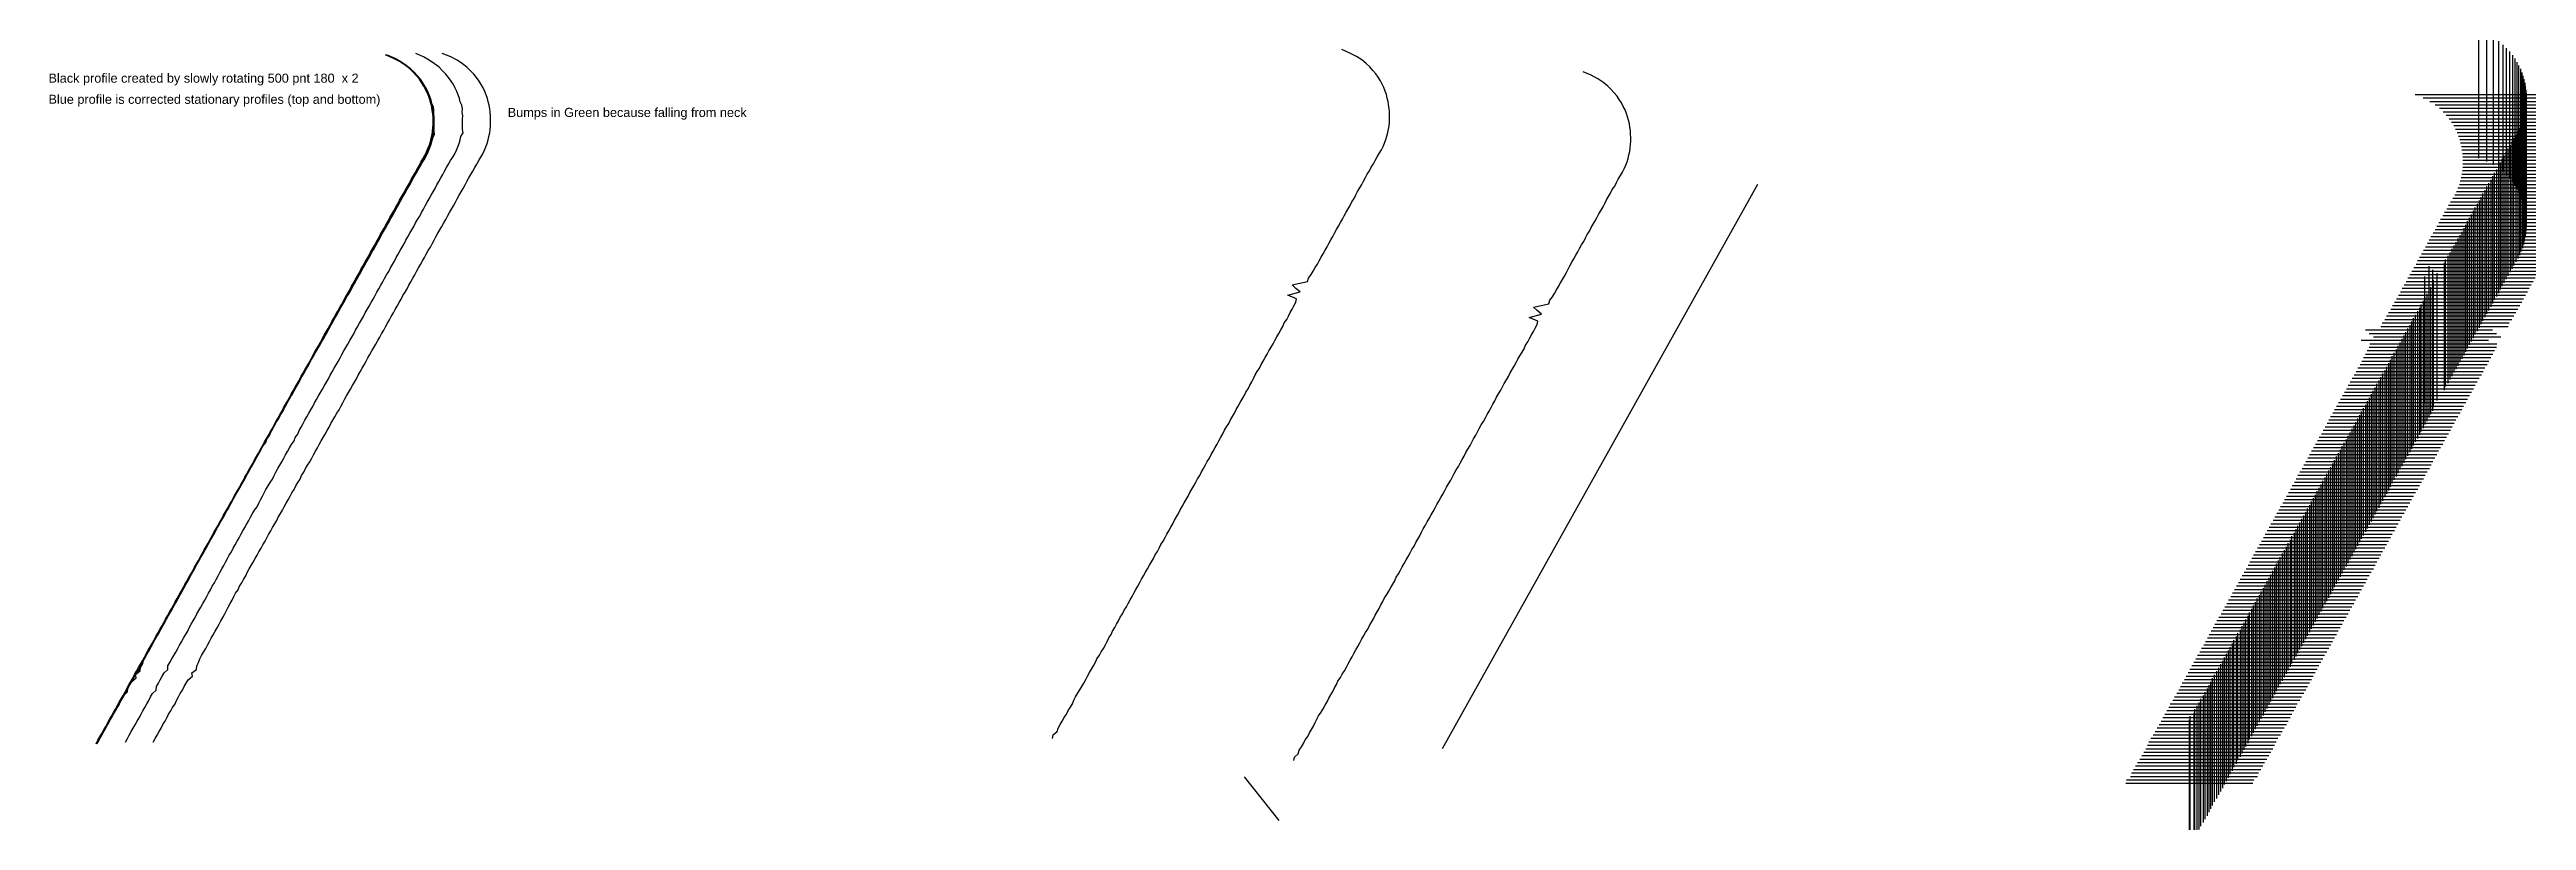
# Model space of a CAD drawing. Header units: inches. Extents: x -0.2 to 38.8, y 13 to 25.1.
import ezdxf

# ---------------------------------------------------------------- set-up
doc = ezdxf.new("R2010")
doc.units = ezdxf.units.IN
doc.header["$MEASUREMENT"] = 0
doc.header["$PDMODE"] = 2
doc.styles.get("Standard").update_dxf_attribs({"font": 'ARIAL.TTF'})

msp = doc.modelspace()

# ---------------------------------------------------------------- linework, layer by layer
at = {"color": 5}
for p, q in [((5.199, 24.992), (5.07, 25.046)), ((5.302, 24.937), (5.199, 24.992)), ((5.385, 24.883), (5.302, 24.937)), ((5.454, 24.828), (5.385, 24.883)), ((5.51, 24.774), (5.454, 24.828)), ((5.558, 24.72), (5.51, 24.774)), ((5.606, 24.665), (5.558, 24.72)), ((5.641, 24.611), (5.606, 24.665)), ((5.677, 24.556), (5.641, 24.611)), ((5.704, 24.502), (5.677, 24.556)), ((5.732, 24.447), (5.704, 24.502)), ((5.754, 24.393), (5.732, 24.447)), ((5.772, 24.339), (5.754, 24.393)), ((5.785, 24.284), (5.772, 24.339)), ((5.799, 24.23), (5.785, 24.284)), ((5.806, 24.175), (5.799, 24.23)), ((5.816, 24.121), (5.806, 24.175)), ((5.793, 23.74), (5.807, 23.794)), ((5.807, 23.794), (5.813, 23.849)), ((5.813, 23.849), (5.819, 23.903)), ((5.82, 24.066), (5.816, 24.121)), ((5.819, 23.903), (5.82, 23.957)), ((5.822, 24.012), (5.82, 24.066)), ((5.82, 23.957), (5.822, 24.012)), ((5.63, 23.359), (5.661, 23.413)), ((5.661, 23.413), (5.693, 23.468)), ((5.693, 23.468), (5.719, 23.522)), ((5.719, 23.522), (5.741, 23.576)), ((5.741, 23.576), (5.766, 23.631)), ((5.766, 23.631), (5.78, 23.685)), ((5.78, 23.685), (5.793, 23.74)), ((5.417, 22.978), (5.448, 23.032)), ((5.448, 23.032), (5.478, 23.086)), ((5.478, 23.086), (5.509, 23.141)), ((5.509, 23.141), (5.539, 23.195)), ((5.539, 23.195), (5.569, 23.25)), ((5.569, 23.25), (5.6, 23.304)), ((5.6, 23.304), (5.63, 23.359)), ((26.657, 23.007), (21.697, 14.133)), ((5.204, 22.596), (5.235, 22.651)), ((5.235, 22.651), (5.265, 22.705)), ((5.265, 22.705), (5.295, 22.76)), ((5.295, 22.76), (5.326, 22.814)), ((5.326, 22.814), (5.356, 22.869)), ((5.356, 22.869), (5.387, 22.923)), ((5.387, 22.923), (5.417, 22.978)), ((4.961, 22.161), (4.991, 22.215)), ((4.991, 22.215), (5.022, 22.27)), ((5.022, 22.27), (5.052, 22.324)), ((5.052, 22.324), (5.082, 22.379)), ((5.082, 22.379), (5.113, 22.433)), ((5.113, 22.433), (5.143, 22.488)), ((5.143, 22.488), (5.174, 22.542)), ((5.174, 22.542), (5.204, 22.596)), ((4.748, 21.78), (4.778, 21.834)), ((4.778, 21.834), (4.809, 21.889)), ((4.809, 21.889), (4.839, 21.943)), ((4.839, 21.943), (4.869, 21.998)), ((4.869, 21.998), (4.9, 22.052)), ((4.9, 22.052), (4.93, 22.107)), ((4.93, 22.107), (4.961, 22.161)), ((4.535, 21.399), (4.565, 21.453)), ((4.565, 21.453), (4.596, 21.508)), ((4.596, 21.508), (4.626, 21.562)), ((4.626, 21.562), (4.656, 21.617)), ((4.656, 21.617), (4.687, 21.671)), ((4.687, 21.671), (4.717, 21.726)), ((4.717, 21.726), (4.748, 21.78)), ((4.322, 21.018), (4.352, 21.072)), ((4.352, 21.072), (4.383, 21.127)), ((4.383, 21.127), (4.413, 21.181)), ((4.413, 21.181), (4.443, 21.236)), ((4.443, 21.236), (4.474, 21.29)), ((4.474, 21.29), (4.504, 21.344)), ((4.504, 21.344), (4.535, 21.399)), ((4.109, 20.637), (4.139, 20.691)), ((4.139, 20.691), (4.17, 20.746)), ((4.17, 20.746), (4.2, 20.8)), ((4.2, 20.8), (4.23, 20.855)), ((4.23, 20.855), (4.261, 20.909)), ((4.261, 20.909), (4.291, 20.963)), ((4.291, 20.963), (4.322, 21.018)), ((3.896, 20.256), (3.926, 20.31)), ((3.926, 20.31), (3.957, 20.365)), ((3.957, 20.365), (3.987, 20.419)), ((3.987, 20.419), (4.017, 20.473)), ((4.017, 20.473), (4.048, 20.528)), ((4.048, 20.528), (4.078, 20.582)), ((4.078, 20.582), (4.109, 20.637)), ((3.683, 19.875), (3.713, 19.929)), ((3.713, 19.929), (3.743, 19.983)), ((3.743, 19.983), (3.774, 20.038)), ((3.774, 20.038), (3.804, 20.092)), ((3.804, 20.092), (3.835, 20.147)), ((3.835, 20.147), (3.865, 20.201)), ((3.865, 20.201), (3.896, 20.256)), ((3.439, 19.439), (3.47, 19.494)), ((3.47, 19.494), (3.5, 19.548)), ((3.5, 19.548), (3.53, 19.602)), ((3.53, 19.602), (3.561, 19.657)), ((3.561, 19.657), (3.591, 19.711)), ((3.591, 19.711), (3.622, 19.766)), ((3.622, 19.766), (3.652, 19.82)), ((3.652, 19.82), (3.683, 19.875)), ((3.226, 19.058), (3.257, 19.113)), ((3.257, 19.113), (3.287, 19.167)), ((3.287, 19.167), (3.317, 19.221)), ((3.317, 19.221), (3.348, 19.276)), ((3.348, 19.276), (3.378, 19.33)), ((3.378, 19.33), (3.409, 19.385)), ((3.409, 19.385), (3.439, 19.439)), ((3.013, 18.677), (3.044, 18.731)), ((3.044, 18.731), (3.074, 18.786)), ((3.074, 18.786), (3.104, 18.84)), ((3.104, 18.84), (3.135, 18.895)), ((3.135, 18.895), (3.165, 18.949)), ((3.165, 18.949), (3.196, 19.004)), ((3.196, 19.004), (3.226, 19.058)), ((2.8, 18.296), (2.831, 18.35)), ((2.831, 18.35), (2.861, 18.405)), ((2.861, 18.405), (2.891, 18.459)), ((2.891, 18.459), (2.922, 18.514)), ((2.922, 18.514), (2.952, 18.568)), ((2.952, 18.568), (2.983, 18.623)), ((2.983, 18.623), (3.013, 18.677)), ((2.587, 17.915), (2.618, 17.969)), ((2.618, 17.969), (2.648, 18.024)), ((2.648, 18.024), (2.678, 18.078)), ((2.678, 18.078), (2.709, 18.133)), ((2.709, 18.133), (2.739, 18.187)), ((2.739, 18.187), (2.77, 18.241)), ((2.77, 18.241), (2.8, 18.296)), ((2.374, 17.534), (2.405, 17.588)), ((2.405, 17.588), (2.435, 17.643)), ((2.435, 17.643), (2.465, 17.697)), ((2.465, 17.697), (2.496, 17.752)), ((2.496, 17.752), (2.526, 17.806)), ((2.526, 17.806), (2.557, 17.86)), ((2.557, 17.86), (2.587, 17.915)), ((2.131, 17.098), (2.161, 17.153)), ((2.161, 17.153), (2.191, 17.207)), ((2.191, 17.207), (2.222, 17.262)), ((2.222, 17.262), (2.252, 17.316)), ((2.252, 17.316), (2.283, 17.37)), ((2.283, 17.37), (2.313, 17.425)), ((2.313, 17.425), (2.344, 17.479)), ((2.344, 17.479), (2.374, 17.534)), ((1.918, 16.717), (1.948, 16.772)), ((1.948, 16.772), (1.978, 16.826)), ((1.978, 16.826), (2.009, 16.881)), ((2.009, 16.881), (2.039, 16.935)), ((2.039, 16.935), (2.07, 16.989)), ((2.07, 16.989), (2.1, 17.044)), ((2.1, 17.044), (2.131, 17.098)), ((1.705, 16.336), (1.735, 16.391)), ((1.735, 16.391), (1.765, 16.445)), ((1.765, 16.445), (1.796, 16.499)), ((1.796, 16.499), (1.826, 16.554)), ((1.826, 16.554), (1.857, 16.608)), ((1.857, 16.608), (1.887, 16.663)), ((1.887, 16.663), (1.918, 16.717)), ((1.492, 15.955), (1.522, 16.01)), ((1.522, 16.01), (1.552, 16.064)), ((1.552, 16.064), (1.583, 16.118)), ((1.583, 16.118), (1.613, 16.173)), ((1.613, 16.173), (1.644, 16.227)), ((1.644, 16.227), (1.674, 16.282)), ((1.674, 16.282), (1.705, 16.336)), ((1.279, 15.574), (1.309, 15.628)), ((1.309, 15.628), (1.339, 15.683)), ((1.339, 15.683), (1.37, 15.737)), ((1.37, 15.737), (1.4, 15.792)), ((1.4, 15.792), (1.431, 15.846)), ((1.431, 15.846), (1.461, 15.901)), ((1.461, 15.901), (1.492, 15.955)), ((1.066, 15.193), (1.096, 15.247)), ((1.096, 15.247), (1.126, 15.302)), ((1.126, 15.302), (1.157, 15.356)), ((1.157, 15.356), (1.187, 15.411)), ((1.187, 15.411), (1.218, 15.465)), ((1.218, 15.465), (1.248, 15.52)), ((1.248, 15.52), (1.279, 15.574)), ((0.822, 14.758), (0.853, 14.812)), ((0.853, 14.812), (0.883, 14.866)), ((0.883, 14.866), (0.913, 14.921)), ((0.913, 14.921), (0.944, 14.975)), ((0.944, 14.975), (0.974, 15.03)), ((0.974, 15.03), (1.005, 15.084)), ((1.005, 15.084), (1.035, 15.139)), ((1.035, 15.139), (1.066, 15.193)), ((0.609, 14.376), (0.639, 14.431)), ((0.639, 14.431), (0.67, 14.485)), ((0.67, 14.485), (0.7, 14.54)), ((0.7, 14.54), (0.731, 14.594)), ((0.731, 14.594), (0.761, 14.649)), ((0.761, 14.649), (0.792, 14.703)), ((0.792, 14.703), (0.822, 14.758)), ((0.518, 14.213), (0.548, 14.268)), ((0.548, 14.268), (0.579, 14.322)), ((0.579, 14.322), (0.609, 14.376)), ((18.581, 13.692), (19.13, 13.008))]:
    msp.add_line(p, q, dxfattribs=at)
at = {"color": 1}
for points in [[(0.533, 14.216), (0.565, 14.27), (0.594, 14.325), (0.625, 14.379), (0.656, 14.433), (0.685, 14.488), (0.72, 14.542), (0.748, 14.597), (0.776, 14.651), (0.807, 14.705), (0.836, 14.76), (0.878, 14.814), (0.897, 14.869), (0.928, 14.923), (0.958, 14.978), (0.991, 15.032), (1.019, 15.086), (1.048, 15.141), (1.081, 15.195), (1.15, 15.25), (1.141, 15.304), (1.213, 15.358), (1.219, 15.413), (1.247, 15.467), (1.264, 15.522), (1.294, 15.576), (1.325, 15.631), (1.358, 15.685), (1.384, 15.739), (1.416, 15.794), (1.446, 15.848), (1.477, 15.903), (1.507, 15.957), (1.536, 16.011), (1.567, 16.066), (1.597, 16.12), (1.628, 16.175), (1.659, 16.229), (1.686, 16.284), (1.713, 16.338), (1.744, 16.392), (1.775, 16.447), (1.802, 16.501), (1.828, 16.556), (1.867, 16.61), (1.891, 16.664), (1.926, 16.719), (1.954, 16.773), (1.988, 16.828), (2.011, 16.882), (2.044, 16.937), (2.073, 16.991), (2.107, 17.045), (2.134, 17.1), (2.167, 17.154), (2.194, 17.209), (2.232, 17.263), (2.259, 17.317), (2.291, 17.372), (2.317, 17.426), (2.348, 17.481), (2.382, 17.535), (2.409, 17.59), (2.444, 17.644), (2.477, 17.698), (2.499, 17.753), (2.534, 17.807), (2.568, 17.862), (2.594, 17.916), (2.625, 17.971), (2.658, 18.025), (2.688, 18.079), (2.712, 18.134), (2.75, 18.188), (2.778, 18.243), (2.808, 18.297), (2.842, 18.351), (2.867, 18.406), (2.9, 18.46), (2.929, 18.515), (2.961, 18.569), (2.996, 18.624), (3.026, 18.678), (3.056, 18.732), (3.084, 18.787), (3.118, 18.841), (3.145, 18.896), (3.176, 18.95), (3.207, 19.004), (3.239, 19.059), (3.268, 19.113), (3.3, 19.168), (3.325, 19.222), (3.358, 19.277), (3.392, 19.331), (3.421, 19.385), (3.456, 19.44), (3.484, 19.494), (3.516, 19.549), (3.542, 19.603), (3.571, 19.657), (3.607, 19.712), (3.636, 19.766), (3.666, 19.821), (3.699, 19.875), (3.728, 19.93), (3.755, 19.984), (3.787, 20.038), (3.821, 20.093), (3.851, 20.147), (3.882, 20.202), (3.91, 20.256), (3.94, 20.311), (3.973, 20.365), (4.004, 20.419), (4.035, 20.474), (4.067, 20.528), (4.096, 20.583), (4.126, 20.637), (4.159, 20.691), (4.187, 20.746), (4.219, 20.8), (4.25, 20.855), (4.278, 20.909), (4.312, 20.964), (4.34, 21.018), (4.37, 21.072), (4.4, 21.127), (4.431, 21.181), (4.461, 21.236), (4.495, 21.29), (4.525, 21.344), (4.556, 21.399), (4.584, 21.453), (4.617, 21.508), (4.646, 21.562), (4.676, 21.617), (4.708, 21.671), (4.739, 21.725), (4.768, 21.78), (4.799, 21.834), (4.829, 21.889), (4.86, 21.943), (4.893, 21.997), (4.92, 22.052), (4.95, 22.106), (4.981, 22.161), (5.011, 22.215), (5.041, 22.27), (5.073, 22.324), (5.104, 22.378), (5.134, 22.433), (5.163, 22.487), (5.196, 22.542), (5.225, 22.596), (5.256, 22.651), (5.289, 22.705), (5.316, 22.759), (5.347, 22.814), (5.377, 22.868), (5.41, 22.923), (5.439, 22.977), (5.469, 23.031), (5.499, 23.086), (5.531, 23.14), (5.56, 23.195), (5.591, 23.249), (5.621, 23.304), (5.654, 23.358), (5.69, 23.412), (5.718, 23.467), (5.744, 23.521), (5.766, 23.576), (5.787, 23.63), (5.802, 23.684), (5.815, 23.739), (5.826, 23.793), (5.834, 23.848), (5.838, 23.902), (5.84, 23.957), (5.84, 24.011), (5.839, 24.065), (5.834, 24.12), (5.828, 24.174), (5.817, 24.229), (5.804, 24.283), (5.789, 24.337), (5.77, 24.392), (5.748, 24.446), (5.722, 24.501), (5.692, 24.555), (5.658, 24.61), (5.621, 24.664), (5.574, 24.718), (5.524, 24.773), (5.464, 24.827), (5.396, 24.882), (5.313, 24.936), (5.213, 24.991), (5.079, 25.045)], [(1.419, 14.241), (1.451, 14.296), (1.48, 14.35), (1.511, 14.405), (1.541, 14.459), (1.57, 14.514), (1.606, 14.568), (1.634, 14.622), (1.661, 14.677), (1.693, 14.731), (1.722, 14.786), (1.764, 14.84), (1.782, 14.895), (1.814, 14.949), (1.844, 15.003), (1.877, 15.058), (1.904, 15.112), (1.934, 15.167), (1.967, 15.221), (2.036, 15.275), (2.027, 15.33), (2.098, 15.384), (2.105, 15.439), (2.133, 15.493), (2.149, 15.548), (2.18, 15.602), (2.211, 15.656), (2.244, 15.711), (2.27, 15.765), (2.302, 15.82), (2.332, 15.874), (2.363, 15.928), (2.392, 15.983), (2.422, 16.037), (2.453, 16.092), (2.483, 16.146), (2.514, 16.201), (2.544, 16.255), (2.571, 16.309), (2.599, 16.364), (2.63, 16.418), (2.661, 16.473), (2.688, 16.527), (2.714, 16.581), (2.752, 16.636), (2.776, 16.69), (2.812, 16.745), (2.84, 16.799), (2.874, 16.854), (2.897, 16.908), (2.93, 16.962), (2.959, 17.017), (2.993, 17.071), (3.02, 17.126), (3.052, 17.18), (3.08, 17.234), (3.118, 17.289), (3.145, 17.343), (3.177, 17.398), (3.203, 17.452), (3.234, 17.507), (3.268, 17.561), (3.295, 17.615), (3.33, 17.67), (3.362, 17.724), (3.384, 17.779), (3.42, 17.833), (3.453, 17.888), (3.48, 17.942), (3.511, 17.996), (3.543, 18.051), (3.573, 18.105), (3.598, 18.16), (3.635, 18.214), (3.664, 18.268), (3.694, 18.323), (3.728, 18.377), (3.753, 18.432), (3.786, 18.486), (3.814, 18.541), (3.847, 18.595), (3.882, 18.649), (3.912, 18.704), (3.942, 18.758), (3.969, 18.813), (4.004, 18.867), (4.031, 18.921), (4.061, 18.976), (4.093, 19.03), (4.125, 19.085), (4.154, 19.139), (4.186, 19.194), (4.211, 19.248), (4.244, 19.302), (4.278, 19.357), (4.307, 19.411), (4.342, 19.466), (4.37, 19.52), (4.401, 19.574), (4.428, 19.629), (4.457, 19.683), (4.493, 19.738), (4.522, 19.792), (4.552, 19.847), (4.585, 19.901), (4.614, 19.955), (4.641, 20.01), (4.672, 20.064), (4.706, 20.119), (4.737, 20.173), (4.768, 20.228), (4.796, 20.282), (4.826, 20.336), (4.859, 20.391), (4.889, 20.445), (4.921, 20.5), (4.952, 20.554), (4.982, 20.608), (5.012, 20.663), (5.044, 20.717), (5.073, 20.772), (5.105, 20.826), (5.136, 20.881), (5.164, 20.935), (5.198, 20.989), (5.226, 21.044), (5.255, 21.098), (5.286, 21.153), (5.317, 21.207), (5.346, 21.261), (5.381, 21.316), (5.411, 21.37), (5.442, 21.425), (5.47, 21.479), (5.503, 21.534), (5.532, 21.588), (5.562, 21.642), (5.594, 21.697), (5.624, 21.751), (5.653, 21.806), (5.685, 21.86), (5.714, 21.914), (5.745, 21.969), (5.778, 22.023), (5.806, 22.078), (5.836, 22.132), (5.867, 22.187), (5.897, 22.241), (5.927, 22.295), (5.959, 22.35), (5.99, 22.404), (6.02, 22.459), (6.049, 22.513), (6.081, 22.568), (6.111, 22.622), (6.142, 22.676), (6.174, 22.731), (6.202, 22.785), (6.232, 22.84), (6.263, 22.894), (6.295, 22.948), (6.325, 23.003), (6.354, 23.057), (6.385, 23.112), (6.417, 23.166), (6.446, 23.221), (6.477, 23.275), (6.507, 23.329), (6.54, 23.384), (6.575, 23.438), (6.604, 23.493), (6.63, 23.547), (6.652, 23.601), (6.673, 23.656), (6.688, 23.71), (6.701, 23.765), (6.712, 23.819), (6.72, 23.874), (6.724, 23.928), (6.726, 23.982), (6.726, 24.037), (6.725, 24.091), (6.72, 24.146), (6.714, 24.2), (6.703, 24.254), (6.69, 24.309), (6.675, 24.363), (6.656, 24.418), (6.634, 24.472), (6.607, 24.527), (6.578, 24.581), (6.544, 24.635), (6.506, 24.69), (6.46, 24.744), (6.41, 24.799), (6.35, 24.853), (6.282, 24.908), (6.198, 24.962), (6.098, 25.016), (5.965, 25.071)]]:
    msp.add_lwpolyline(points, dxfattribs=at)
at = {"color": 7}
msp.add_lwpolyline([(0.533, 14.213), (0.563, 14.267), (0.593, 14.322), (0.624, 14.376), (0.654, 14.431), (0.684, 14.485), (0.715, 14.54), (0.745, 14.594), (0.776, 14.648), (0.806, 14.703), (0.836, 14.757), (0.866, 14.812), (0.897, 14.866), (0.927, 14.921), (0.959, 14.975), (0.988, 15.029), (1.019, 15.084), (1.049, 15.138), (1.079, 15.193), (1.109, 15.247), (1.14, 15.302), (1.17, 15.356), (1.2, 15.41), (1.23, 15.465), (1.262, 15.519), (1.292, 15.574), (1.323, 15.628), (1.353, 15.683), (1.383, 15.737), (1.413, 15.791), (1.443, 15.846), (1.473, 15.9), (1.504, 15.955), (1.534, 16.009), (1.566, 16.064), (1.594, 16.118), (1.626, 16.173), (1.655, 16.227), (1.687, 16.281), (1.718, 16.336), (1.748, 16.39), (1.779, 16.445), (1.809, 16.499), (1.84, 16.554), (1.869, 16.608), (1.899, 16.662), (1.931, 16.717), (1.96, 16.771), (1.991, 16.826), (2.021, 16.88), (2.052, 16.935), (2.082, 16.989), (2.111, 17.043), (2.142, 17.098), (2.173, 17.152), (2.203, 17.207), (2.233, 17.261), (2.265, 17.316), (2.294, 17.37), (2.324, 17.424), (2.356, 17.479), (2.389, 17.533), (2.416, 17.588), (2.445, 17.642), (2.477, 17.697), (2.507, 17.751), (2.538, 17.805), (2.567, 17.86), (2.597, 17.914), (2.627, 17.969), (2.658, 18.023), (2.688, 18.078), (2.719, 18.132), (2.749, 18.186), (2.78, 18.241), (2.811, 18.295), (2.842, 18.35), (2.87, 18.404), (2.902, 18.459), (2.933, 18.513), (2.961, 18.568), (2.994, 18.622), (3.024, 18.676), (3.054, 18.731), (3.084, 18.785), (3.115, 18.84), (3.144, 18.894), (3.175, 18.949), (3.205, 19.003), (3.236, 19.057), (3.266, 19.112), (3.296, 19.166), (3.327, 19.221), (3.358, 19.275), (3.388, 19.33), (3.417, 19.384), (3.449, 19.438), (3.479, 19.493), (3.51, 19.547), (3.539, 19.602), (3.571, 19.656), (3.6, 19.711), (3.631, 19.765), (3.662, 19.819), (3.693, 19.874), (3.722, 19.928), (3.752, 19.983), (3.783, 20.037), (3.813, 20.092), (3.843, 20.146), (3.873, 20.2), (3.904, 20.255), (3.933, 20.309), (3.964, 20.364), (3.996, 20.418), (4.024, 20.473), (4.058, 20.527), (4.087, 20.581), (4.119, 20.636), (4.148, 20.69), (4.178, 20.745), (4.21, 20.799), (4.238, 20.854), (4.269, 20.908), (4.299, 20.963), (4.329, 21.017), (4.36, 21.071), (4.391, 21.126), (4.422, 21.18), (4.453, 21.235), (4.483, 21.289), (4.514, 21.344), (4.544, 21.398), (4.575, 21.452), (4.604, 21.507), (4.634, 21.561), (4.665, 21.616), (4.695, 21.67), (4.726, 21.725), (4.756, 21.779), (4.788, 21.833), (4.817, 21.888), (4.847, 21.942), (4.878, 21.997), (4.909, 22.051), (4.938, 22.106), (4.97, 22.16), (5.001, 22.214), (5.031, 22.269), (5.06, 22.323), (5.09, 22.378), (5.122, 22.432), (5.152, 22.487), (5.182, 22.541), (5.213, 22.595), (5.242, 22.65), (5.274, 22.704), (5.304, 22.759), (5.335, 22.813), (5.365, 22.868), (5.396, 22.922), (5.426, 22.977), (5.455, 23.031), (5.487, 23.085), (5.518, 23.14), (5.546, 23.194), (5.577, 23.249), (5.608, 23.303), (5.64, 23.358), (5.674, 23.412), (5.705, 23.466), (5.732, 23.521), (5.756, 23.575), (5.775, 23.63), (5.792, 23.684), (5.805, 23.739), (5.816, 23.793), (5.823, 23.847), (5.827, 23.902), (5.83, 23.956), (5.831, 24.011), (5.829, 24.065), (5.825, 24.12), (5.818, 24.174), (5.808, 24.228), (5.796, 24.283), (5.78, 24.337), (5.761, 24.392), (5.74, 24.446), (5.716, 24.501), (5.685, 24.555), (5.652, 24.609), (5.619, 24.664), (5.569, 24.718), (5.519, 24.773), (5.465, 24.827), (5.394, 24.882), (5.315, 24.936), (5.215, 24.99), (5.092, 25.045)], dxfattribs=at)
at = {"color": 3}
for points in [[(0.535, 14.216), (0.565, 14.27), (0.595, 14.325), (0.625, 14.379), (0.656, 14.433), (0.687, 14.488), (0.717, 14.542), (0.747, 14.597), (0.778, 14.651), (0.808, 14.705), (0.838, 14.76), (0.868, 14.814), (0.899, 14.869), (0.929, 14.923), (0.959, 14.978), (1.015, 15.032), (1.021, 15.086), (1.051, 15.141), (1.081, 15.195), (1.112, 15.25), (1.142, 15.304), (1.2, 15.358), (1.202, 15.413), (1.232, 15.467), (1.262, 15.522), (1.294, 15.576), (1.324, 15.631), (1.356, 15.685), (1.385, 15.739), (1.416, 15.794), (1.446, 15.848), (1.476, 15.903), (1.513, 15.957), (1.536, 16.011), (1.569, 16.066), (1.599, 16.12), (1.629, 16.175), (1.658, 16.229), (1.689, 16.284), (1.72, 16.338), (1.749, 16.392), (1.782, 16.447), (1.812, 16.501), (1.841, 16.556), (1.873, 16.61), (1.901, 16.664), (1.933, 16.719), (1.961, 16.773), (1.994, 16.828), (2.018, 16.882), (2.05, 16.937), (2.08, 16.991), (2.109, 17.045), (2.14, 17.1), (2.167, 17.154), (2.203, 17.209), (2.229, 17.263), (2.26, 17.317), (2.294, 17.372), (2.325, 17.426), (2.35, 17.481), (2.381, 17.535), (2.413, 17.59), (2.442, 17.644), (2.472, 17.698), (2.504, 17.753), (2.533, 17.807), (2.564, 17.862), (2.604, 17.916), (2.631, 17.971), (2.657, 18.025), (2.688, 18.079), (2.718, 18.134), (2.744, 18.188), (2.778, 18.243), (2.81, 18.297), (2.846, 18.351), (2.874, 18.406), (2.898, 18.46), (2.929, 18.515), (2.963, 18.569), (2.994, 18.624), (3.025, 18.678), (3.053, 18.732), (3.083, 18.787), (3.113, 18.841), (3.145, 18.896), (3.188, 18.95), (3.206, 19.004), (3.248, 19.059), (3.266, 19.113), (3.296, 19.168), (3.329, 19.222), (3.357, 19.277), (3.389, 19.331), (3.42, 19.385), (3.45, 19.44), (3.481, 19.494), (3.51, 19.549), (3.539, 19.603), (3.571, 19.657), (3.601, 19.712), (3.632, 19.766), (3.665, 19.821), (3.695, 19.875), (3.726, 19.93), (3.755, 19.984), (3.787, 20.038), (3.817, 20.093), (3.85, 20.147), (3.881, 20.202), (3.909, 20.256), (3.939, 20.311), (3.97, 20.365), (4.001, 20.419), (4.032, 20.474), (4.061, 20.528), (4.094, 20.583), (4.124, 20.637), (4.154, 20.691), (4.183, 20.746), (4.214, 20.8), (4.246, 20.855), (4.278, 20.909), (4.307, 20.964), (4.338, 21.018), (4.366, 21.072), (4.399, 21.127), (4.43, 21.181), (4.461, 21.236), (4.49, 21.29), (4.521, 21.344), (4.551, 21.399), (4.581, 21.453), (4.612, 21.508), (4.642, 21.562), (4.678, 21.617), (4.703, 21.671), (4.735, 21.725), (4.764, 21.78), (4.795, 21.834), (4.826, 21.889), (4.855, 21.943), (4.885, 21.997), (4.917, 22.052), (4.946, 22.106), (4.977, 22.161), (5.007, 22.215), (5.038, 22.27), (5.069, 22.324), (5.099, 22.378), (5.13, 22.433), (5.164, 22.487), (5.192, 22.542), (5.222, 22.596), (5.252, 22.651), (5.282, 22.705), (5.314, 22.759), (5.345, 22.814), (5.374, 22.868), (5.404, 22.923), (5.435, 22.977), (5.465, 23.031), (5.496, 23.086), (5.528, 23.14), (5.555, 23.195), (5.586, 23.249), (5.617, 23.304), (5.648, 23.358), (5.683, 23.412), (5.715, 23.467), (5.74, 23.521), (5.764, 23.576), (5.784, 23.63), (5.8, 23.684), (5.812, 23.739), (5.844, 23.793), (5.836, 23.848), (5.834, 23.902), (5.837, 23.957), (5.837, 24.011), (5.839, 24.065), (5.833, 24.12), (5.835, 24.174), (5.827, 24.229), (5.801, 24.283), (5.787, 24.337), (5.767, 24.392), (5.745, 24.446), (5.719, 24.501), (5.694, 24.555), (5.656, 24.61), (5.617, 24.664), (5.575, 24.718), (5.523, 24.773), (5.468, 24.827), (5.395, 24.882), (5.314, 24.936), (5.223, 24.991), (5.105, 25.045)], [(0.983, 14.241), (1.012, 14.296), (1.042, 14.35), (1.073, 14.405), (1.104, 14.459), (1.135, 14.513), (1.165, 14.568), (1.195, 14.622), (1.226, 14.677), (1.256, 14.731), (1.286, 14.786), (1.316, 14.84), (1.347, 14.894), (1.377, 14.949), (1.407, 15.003), (1.463, 15.058), (1.469, 15.112), (1.499, 15.166), (1.529, 15.221), (1.56, 15.275), (1.59, 15.33), (1.647, 15.384), (1.65, 15.439), (1.68, 15.493), (1.71, 15.547), (1.742, 15.602), (1.772, 15.656), (1.804, 15.711), (1.833, 15.765), (1.864, 15.819), (1.894, 15.874), (1.924, 15.928), (1.961, 15.983), (1.983, 16.037), (2.017, 16.092), (2.047, 16.146), (2.077, 16.2), (2.106, 16.255), (2.137, 16.309), (2.167, 16.364), (2.197, 16.418), (2.229, 16.472), (2.26, 16.527), (2.288, 16.581), (2.32, 16.636), (2.348, 16.69), (2.381, 16.745), (2.409, 16.799), (2.442, 16.853), (2.465, 16.908), (2.498, 16.962), (2.528, 17.017), (2.557, 17.071), (2.588, 17.125), (2.615, 17.18), (2.651, 17.234), (2.677, 17.289), (2.708, 17.343), (2.741, 17.398), (2.772, 17.452), (2.798, 17.506), (2.828, 17.561), (2.861, 17.615), (2.89, 17.67), (2.92, 17.724), (2.951, 17.779), (2.981, 17.833), (3.012, 17.887), (3.052, 17.942), (3.078, 17.996), (3.104, 18.051), (3.135, 18.105), (3.166, 18.159), (3.192, 18.214), (3.226, 18.268), (3.258, 18.323), (3.294, 18.377), (3.322, 18.432), (3.346, 18.486), (3.377, 18.54), (3.411, 18.595), (3.442, 18.649), (3.473, 18.704), (3.501, 18.758), (3.531, 18.812), (3.561, 18.867), (3.593, 18.921), (3.636, 18.976), (3.653, 19.03), (3.695, 19.085), (3.714, 19.139), (3.744, 19.193), (3.777, 19.248), (3.805, 19.302), (3.836, 19.357), (3.868, 19.411), (3.898, 19.465), (3.929, 19.52), (3.958, 19.574), (3.987, 19.629), (4.018, 19.683), (4.049, 19.738), (4.08, 19.792), (4.113, 19.846), (4.143, 19.901), (4.174, 19.955), (4.203, 20.01), (4.235, 20.064), (4.264, 20.119), (4.298, 20.173), (4.329, 20.227), (4.357, 20.282), (4.386, 20.336), (4.418, 20.391), (4.449, 20.445), (4.48, 20.499), (4.509, 20.554), (4.542, 20.608), (4.572, 20.663), (4.601, 20.717), (4.631, 20.772), (4.662, 20.826), (4.693, 20.88), (4.725, 20.935), (4.755, 20.989), (4.786, 21.044), (4.814, 21.098), (4.846, 21.152), (4.878, 21.207), (4.909, 21.261), (4.938, 21.316), (4.969, 21.37), (4.999, 21.425), (5.029, 21.479), (5.059, 21.533), (5.09, 21.588), (5.126, 21.642), (5.151, 21.697), (5.183, 21.751), (5.212, 21.805), (5.242, 21.86), (5.273, 21.914), (5.303, 21.969), (5.333, 22.023), (5.365, 22.078), (5.394, 22.132), (5.425, 22.186), (5.455, 22.241), (5.486, 22.295), (5.517, 22.35), (5.547, 22.404), (5.578, 22.459), (5.611, 22.513), (5.64, 22.567), (5.67, 22.622), (5.699, 22.676), (5.73, 22.731), (5.762, 22.785), (5.792, 22.839), (5.822, 22.894), (5.852, 22.948), (5.882, 23.003), (5.912, 23.057), (5.944, 23.112), (5.976, 23.166), (6.003, 23.22), (6.034, 23.275), (6.065, 23.329), (6.096, 23.384), (6.131, 23.438), (6.162, 23.492), (6.188, 23.547), (6.212, 23.601), (6.232, 23.656), (6.248, 23.71), (6.259, 23.765), (6.292, 23.819), (6.284, 23.873), (6.282, 23.928), (6.285, 23.982), (6.285, 24.037), (6.287, 24.091), (6.281, 24.145), (6.283, 24.2), (6.275, 24.254), (6.249, 24.309), (6.235, 24.363), (6.215, 24.418), (6.193, 24.472), (6.167, 24.526), (6.142, 24.581), (6.104, 24.635), (6.065, 24.69), (6.023, 24.744), (5.971, 24.799), (5.916, 24.853), (5.843, 24.907), (5.761, 24.962), (5.67, 25.016), (5.552, 25.071)], [(15.567, 14.298), (15.579, 14.353), (15.639, 14.407), (15.654, 14.461), (15.688, 14.516), (15.721, 14.57), (15.749, 14.625), (15.787, 14.679), (15.816, 14.734), (15.849, 14.788), (15.88, 14.842), (15.905, 14.897), (15.93, 14.951), (15.959, 15.006), (15.999, 15.06), (16.028, 15.115), (16.059, 15.169), (16.092, 15.223), (16.12, 15.278), (16.151, 15.332), (16.18, 15.387), (16.21, 15.441), (16.242, 15.496), (16.263, 15.55), (16.305, 15.605), (16.331, 15.659), (16.368, 15.713), (16.399, 15.768), (16.426, 15.822), (16.454, 15.877), (16.489, 15.931), (16.513, 15.986), (16.547, 16.04), (16.575, 16.094), (16.605, 16.149), (16.634, 16.203), (16.667, 16.258), (16.694, 16.312), (16.731, 16.367), (16.758, 16.421), (16.791, 16.476), (16.82, 16.53), (16.849, 16.584), (16.879, 16.639), (16.909, 16.693), (16.939, 16.748), (16.969, 16.802), (16.997, 16.857), (17.032, 16.911), (17.064, 16.965), (17.093, 17.02), (17.123, 17.074), (17.155, 17.129), (17.181, 17.183), (17.218, 17.238), (17.245, 17.292), (17.274, 17.347), (17.306, 17.401), (17.338, 17.455), (17.367, 17.51), (17.397, 17.564), (17.427, 17.619), (17.461, 17.673), (17.489, 17.728), (17.518, 17.782), (17.55, 17.836), (17.577, 17.891), (17.606, 17.945), (17.64, 18), (17.668, 18.054), (17.7, 18.109), (17.73, 18.163), (17.759, 18.218), (17.791, 18.272), (17.821, 18.326), (17.85, 18.381), (17.883, 18.435), (17.911, 18.49), (17.943, 18.544), (17.972, 18.599), (18.001, 18.653), (18.036, 18.707), (18.063, 18.762), (18.094, 18.816), (18.125, 18.871), (18.158, 18.925), (18.186, 18.98), (18.218, 19.034), (18.248, 19.089), (18.275, 19.143), (18.306, 19.197), (18.342, 19.252), (18.369, 19.306), (18.398, 19.361), (18.43, 19.415), (18.457, 19.47), (18.487, 19.524), (18.517, 19.578), (18.552, 19.633), (18.581, 19.687), (18.61, 19.742), (18.644, 19.796), (18.672, 19.851), (18.702, 19.905), (18.732, 19.96), (18.758, 20.014), (18.789, 20.068), (18.825, 20.123), (18.851, 20.177), (18.88, 20.232), (18.915, 20.286), (18.944, 20.341), (18.973, 20.395), (19.005, 20.449), (19.038, 20.504), (19.065, 20.558), (19.095, 20.613), (19.126, 20.667), (19.16, 20.722), (19.191, 20.776), (19.214, 20.831), (19.252, 20.885), (19.278, 20.939), (19.308, 20.994), (19.338, 21.048), (19.366, 21.103), (19.396, 21.157), (19.406, 21.212), (19.271, 21.266), (19.464, 21.32), (19.396, 21.375), (19.337, 21.429), (19.58, 21.484), (19.597, 21.538), (19.639, 21.593), (19.669, 21.647), (19.701, 21.702), (19.734, 21.756), (19.763, 21.81), (19.795, 21.865), (19.825, 21.919), (19.857, 21.974), (19.887, 22.028), (19.914, 22.083), (19.944, 22.137), (19.976, 22.191), (20.005, 22.246), (20.036, 22.3), (20.065, 22.355), (20.097, 22.409), (20.132, 22.464), (20.156, 22.518), (20.185, 22.573), (20.219, 22.627), (20.248, 22.681), (20.279, 22.736), (20.312, 22.79), (20.341, 22.845), (20.367, 22.899), (20.401, 22.954), (20.433, 23.008), (20.462, 23.062), (20.489, 23.117), (20.518, 23.171), (20.553, 23.226), (20.58, 23.28), (20.617, 23.335), (20.644, 23.389), (20.673, 23.444), (20.709, 23.498), (20.741, 23.552), (20.768, 23.607), (20.789, 23.661), (20.814, 23.716), (20.828, 23.77), (20.841, 23.825), (20.855, 23.879), (20.862, 23.933), (20.867, 23.988), (20.869, 24.042), (20.87, 24.097), (20.868, 24.151), (20.864, 24.206), (20.854, 24.26), (20.847, 24.315), (20.833, 24.369), (20.82, 24.423), (20.802, 24.478), (20.78, 24.532), (20.752, 24.587), (20.725, 24.641), (20.69, 24.696), (20.655, 24.75), (20.606, 24.804), (20.558, 24.859), (20.502, 24.913), (20.433, 24.968), (20.351, 25.022), (20.247, 25.077), (20.118, 25.131)], [(19.362, 13.948), (19.375, 14.002), (19.434, 14.057), (19.449, 14.111), (19.483, 14.165), (19.516, 14.22), (19.544, 14.274), (19.582, 14.329), (19.611, 14.383), (19.644, 14.438), (19.675, 14.492), (19.7, 14.547), (19.726, 14.601), (19.754, 14.655), (19.794, 14.71), (19.823, 14.764), (19.855, 14.819), (19.887, 14.873), (19.915, 14.928), (19.946, 14.982), (19.975, 15.036), (20.005, 15.091), (20.037, 15.145), (20.058, 15.2), (20.1, 15.254), (20.127, 15.309), (20.163, 15.363), (20.194, 15.418), (20.221, 15.472), (20.249, 15.526), (20.284, 15.581), (20.308, 15.635), (20.342, 15.69), (20.37, 15.744), (20.4, 15.799), (20.429, 15.853), (20.462, 15.907), (20.489, 15.962), (20.526, 16.016), (20.553, 16.071), (20.586, 16.125), (20.615, 16.18), (20.644, 16.234), (20.674, 16.289), (20.705, 16.343), (20.734, 16.397), (20.764, 16.452), (20.792, 16.506), (20.828, 16.561), (20.859, 16.615), (20.888, 16.67), (20.919, 16.724), (20.951, 16.778), (20.976, 16.833), (21.013, 16.887), (21.04, 16.942), (21.069, 16.996), (21.101, 17.051), (21.134, 17.105), (21.162, 17.16), (21.192, 17.214), (21.222, 17.268), (21.256, 17.323), (21.284, 17.377), (21.313, 17.432), (21.345, 17.486), (21.372, 17.541), (21.401, 17.595), (21.435, 17.649), (21.463, 17.704), (21.495, 17.758), (21.526, 17.813), (21.555, 17.867), (21.586, 17.922), (21.616, 17.976), (21.645, 18.031), (21.679, 18.085), (21.706, 18.139), (21.738, 18.194), (21.767, 18.248), (21.797, 18.303), (21.832, 18.357), (21.858, 18.412), (21.889, 18.466), (21.92, 18.52), (21.953, 18.575), (21.981, 18.629), (22.013, 18.684), (22.043, 18.738), (22.07, 18.793), (22.101, 18.847), (22.137, 18.902), (22.165, 18.956), (22.193, 19.01), (22.225, 19.065), (22.253, 19.119), (22.282, 19.174), (22.312, 19.228), (22.347, 19.283), (22.377, 19.337), (22.406, 19.391), (22.439, 19.446), (22.467, 19.5), (22.497, 19.555), (22.527, 19.609), (22.553, 19.664), (22.584, 19.718), (22.62, 19.773), (22.646, 19.827), (22.675, 19.881), (22.71, 19.936), (22.739, 19.99), (22.768, 20.045), (22.801, 20.099), (22.833, 20.154), (22.861, 20.208), (22.89, 20.262), (22.922, 20.317), (22.955, 20.371), (22.986, 20.426), (23.009, 20.48), (23.047, 20.535), (23.074, 20.589), (23.103, 20.644), (23.133, 20.698), (23.161, 20.752), (23.191, 20.807), (23.201, 20.861), (23.067, 20.916), (23.259, 20.97), (23.191, 21.025), (23.133, 21.079), (23.375, 21.133), (23.392, 21.188), (23.434, 21.242), (23.464, 21.297), (23.497, 21.351), (23.529, 21.406), (23.558, 21.46), (23.59, 21.515), (23.621, 21.569), (23.652, 21.623), (23.682, 21.678), (23.709, 21.732), (23.739, 21.787), (23.771, 21.841), (23.801, 21.896), (23.831, 21.95), (23.861, 22.004), (23.892, 22.059), (23.927, 22.113), (23.952, 22.168), (23.98, 22.222), (24.014, 22.277), (24.043, 22.331), (24.075, 22.386), (24.107, 22.44), (24.136, 22.494), (24.162, 22.549), (24.197, 22.603), (24.229, 22.658), (24.257, 22.712), (24.284, 22.767), (24.313, 22.821), (24.348, 22.875), (24.375, 22.93), (24.412, 22.984), (24.44, 23.039), (24.469, 23.093), (24.504, 23.148), (24.536, 23.202), (24.563, 23.257), (24.585, 23.311), (24.61, 23.365), (24.623, 23.42), (24.636, 23.474), (24.65, 23.529), (24.657, 23.583), (24.662, 23.638), (24.664, 23.692), (24.665, 23.746), (24.663, 23.801), (24.659, 23.855), (24.649, 23.91), (24.643, 23.964), (24.629, 24.019), (24.615, 24.073), (24.597, 24.128), (24.575, 24.182), (24.547, 24.236), (24.52, 24.291), (24.485, 24.345), (24.45, 24.4), (24.401, 24.454), (24.354, 24.509), (24.298, 24.563), (24.228, 24.617), (24.146, 24.672), (24.042, 24.726), (23.914, 24.781)]]:
    msp.add_lwpolyline(points, dxfattribs=at)
for p in [(38.006, 24.425), (38.135, 24.37), (38.239, 24.316), (38.321, 24.261), (38.39, 24.207), (38.446, 24.152), (38.494, 24.098), (38.543, 24.044), (38.578, 23.989), (38.613, 23.935), (38.64, 23.88), (38.668, 23.826), (38.69, 23.771), (38.708, 23.717), (38.721, 23.663), (38.735, 23.608), (38.742, 23.554), (38.752, 23.499), (38.756, 23.445), (38.758, 23.39), (38.702, 23.009), (38.716, 23.064), (38.729, 23.118), (38.743, 23.173), (38.75, 23.227), (38.755, 23.281), (38.757, 23.336), (38.505, 22.628), (38.532, 22.683), (38.561, 22.737), (38.597, 22.792), (38.629, 22.846), (38.656, 22.9), (38.677, 22.955), (38.289, 22.247), (38.321, 22.302), (38.35, 22.356), (38.377, 22.41), (38.406, 22.465), (38.441, 22.519), (38.468, 22.574), (38.073, 21.866), (38.106, 21.921), (38.136, 21.975), (38.167, 22.029), (38.2, 22.084), (38.229, 22.138), (38.255, 22.193), (37.864, 21.485), (37.893, 21.539), (37.924, 21.594), (37.953, 21.648), (37.985, 21.703), (38.02, 21.757), (38.044, 21.812), (37.622, 21.05), (37.651, 21.104), (37.683, 21.158), (37.713, 21.213), (37.745, 21.267), (37.775, 21.322), (37.802, 21.376), (37.832, 21.431), (37.225, 20.723), (37.284, 20.668), (37.468, 20.777), (37.485, 20.832), (37.527, 20.886), (37.557, 20.941), (37.589, 20.995), (37.159, 20.56), (37.196, 20.287), (37.226, 20.342), (37.254, 20.396), (37.284, 20.451), (37.294, 20.505), (37.352, 20.614), (36.983, 19.906), (37.014, 19.961), (37.048, 20.015), (37.079, 20.07), (37.102, 20.124), (37.14, 20.179), (37.166, 20.233), (36.768, 19.525), (36.803, 19.58), (36.832, 19.634), (36.861, 19.689), (36.893, 19.743), (36.926, 19.797), (36.953, 19.852), (36.56, 19.144), (36.59, 19.199), (36.62, 19.253), (36.646, 19.308), (36.677, 19.362), (36.713, 19.416), (36.739, 19.471), (36.318, 18.709), (36.345, 18.763), (36.375, 18.818), (36.405, 18.872), (36.44, 18.926), (36.469, 18.981), (36.498, 19.035), (36.532, 19.09), (36.106, 18.328), (36.136, 18.382), (36.163, 18.437), (36.194, 18.491), (36.23, 18.545), (36.257, 18.6), (36.286, 18.654), (35.889, 17.947), (35.924, 18.001), (35.951, 18.055), (35.982, 18.11), (36.013, 18.164), (36.046, 18.219), (36.074, 18.273), (35.679, 17.566), (35.709, 17.62), (35.738, 17.674), (35.771, 17.729), (35.799, 17.783), (35.831, 17.838), (35.859, 17.892), (35.465, 17.184), (35.494, 17.239), (35.528, 17.293), (35.556, 17.348), (35.588, 17.402), (35.618, 17.457), (35.647, 17.511), (35.254, 16.803), (35.285, 16.858), (35.315, 16.912), (35.349, 16.967), (35.377, 17.021), (35.406, 17.076), (35.438, 17.13), (35.011, 16.368), (35.043, 16.422), (35.068, 16.477), (35.106, 16.531), (35.133, 16.586), (35.162, 16.64), (35.194, 16.695), (35.226, 16.749), (34.797, 15.987), (34.827, 16.041), (34.857, 16.096), (34.885, 16.15), (34.92, 16.205), (34.952, 16.259), (34.981, 16.313), (34.582, 15.606), (34.619, 15.66), (34.646, 15.715), (34.679, 15.769), (34.708, 15.824), (34.737, 15.878), (34.767, 15.932), (34.377, 15.225), (34.401, 15.279), (34.435, 15.334), (34.463, 15.388), (34.493, 15.442), (34.522, 15.497), (34.555, 15.551), (34.151, 14.844), (34.193, 14.898), (34.219, 14.953), (34.256, 15.007), (34.287, 15.061), (34.314, 15.116), (34.342, 15.17), (33.947, 14.463), (33.98, 14.517), (34.008, 14.571), (34.039, 14.626), (34.068, 14.68), (34.098, 14.735), (34.13, 14.789), (33.737, 14.082), (33.768, 14.136), (33.793, 14.19), (33.818, 14.245), (33.847, 14.299), (33.887, 14.354), (33.916, 14.408), (33.467, 13.646), (33.527, 13.7), (33.542, 13.755), (33.576, 13.809), (33.608, 13.864), (33.637, 13.918), (33.675, 13.973), (33.704, 14.027), (33.455, 13.592)]:
    msp.add_point(p)

# ---------------------------------------------------------------- texts
for s, p in [('Black profile created by slowly rotating 500 pnt 180  x 2', (-0.23, 24.61)), ('Blue profile is corrected stationary profiles (top and bottom)', (-0.23, 24.278))]:
    msp.add_text(s, height=0.14282).set_placement(p)
msp.add_text('Bumps in Green because falling from neck', height=0.14282, dxfattribs=at).set_placement((6.996, 24.071))

doc.saveas('drawing.dxf')
